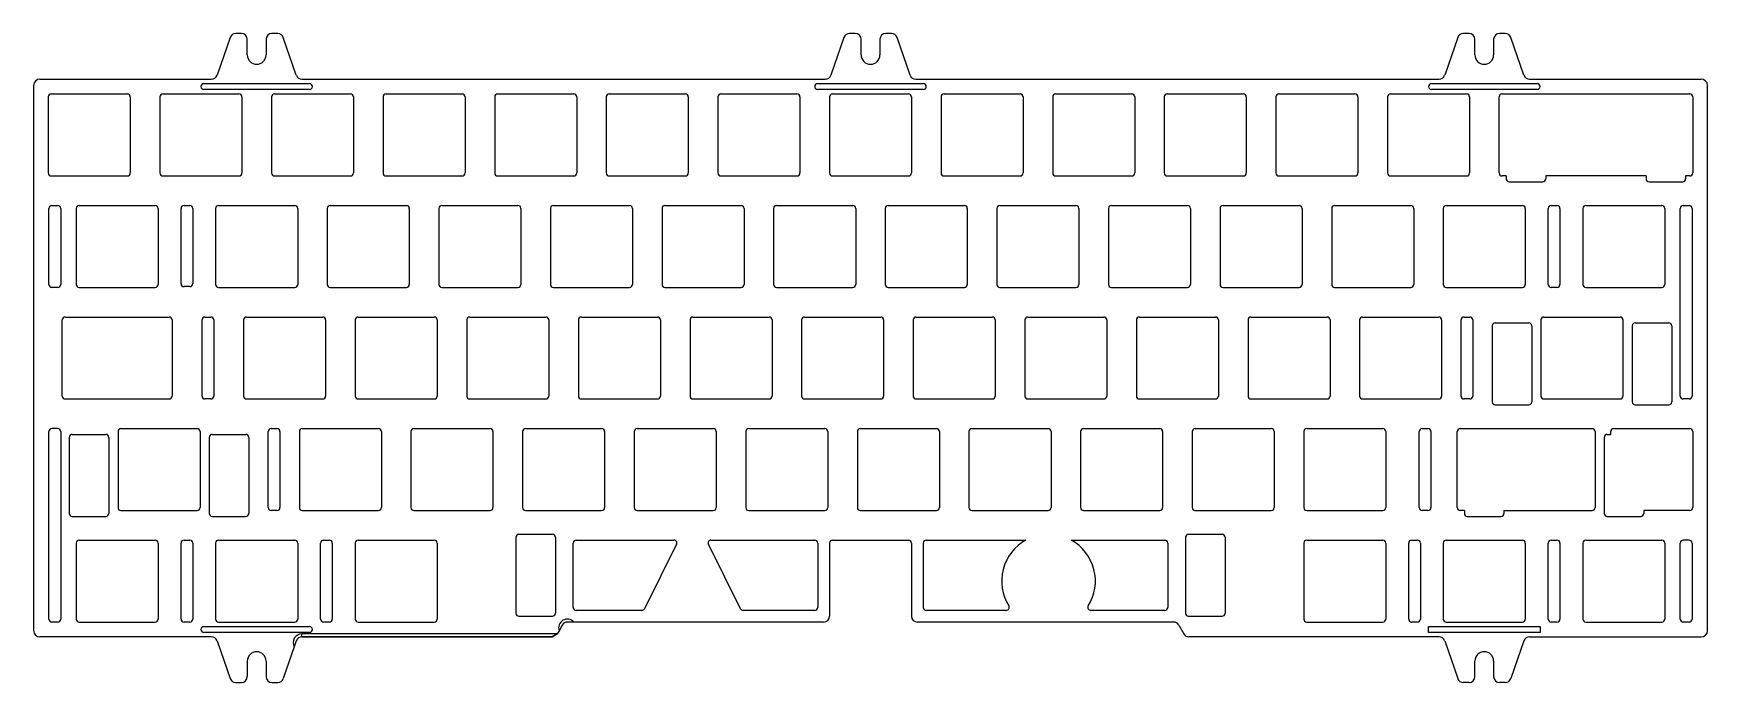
# Model space of a CAD drawing. Extents: x 5 to 291, y -3 to 108.
import ezdxf

# ---------------------------------------------------------------- set-up
doc = ezdxf.new("R2010")
doc.units = 0
doc.layers.get('0').update_dxf_attribs({"linetype": 'continuous'})

# ---------------------------------------------------------------- blocks, each defined once
blk = doc.blocks.new('FACEFEAT')
at = {"color": 0}
for p, q in [((38.66, 107.51), (36.43, 101.06)), ((40.59, 108.19), (39.61, 108.19)), ((41.59, 104.52), (41.59, 107.19)), ((44.79, 107.19), (44.79, 104.52)), ((46.78, 108.19), (45.79, 108.19)), ((49.96, 101.06), (47.73, 107.51)), ((143.44, 107.51), (141.2, 101.06)), ((145.37, 108.19), (144.38, 108.19)), ((146.37, 104.52), (146.37, 107.19)), ((149.57, 107.19), (149.57, 104.52)), ((151.56, 108.19), (150.57, 108.19)), ((154.74, 101.06), (152.5, 107.51)), ((248.21, 107.51), (245.98, 101.06)), ((250.14, 108.19), (249.16, 108.19)), ((251.14, 104.52), (251.14, 107.19)), ((254.34, 107.19), (254.34, 104.52)), ((256.33, 108.19), (255.34, 108.19)), ((259.51, 101.06), (257.28, 107.51)), ((6.17, 100.39), (35.48, 100.39)), ((50.91, 100.39), (140.26, 100.39)), ((155.68, 100.39), (245.03, 100.39)), ((260.46, 100.39), (289.77, 100.39)), ((5.09, 99.31), (5.09, 6.21)), ((7.62, 97.36), (7.62, 84.36)), ((8.12, 97.86), (21.12, 97.86)), ((21.62, 97.36), (21.62, 84.36)), ((26.67, 97.36), (26.67, 84.36)), ((27.17, 97.86), (40.17, 97.86)), ((34.17, 99.62), (52.22, 99.62)), ((52.22, 98.62), (34.17, 98.62)), ((40.67, 97.36), (40.67, 84.36)), ((45.72, 97.36), (45.72, 84.36)), ((46.22, 97.86), (59.22, 97.86)), ((59.72, 97.36), (59.72, 84.36)), ((64.77, 97.36), (64.77, 84.36)), ((65.27, 97.86), (78.27, 97.86)), ((78.77, 97.36), (78.77, 84.36)), ((83.82, 97.36), (83.82, 84.36)), ((84.32, 97.86), (97.32, 97.86)), ((97.82, 97.36), (97.82, 84.36)), ((102.87, 97.36), (102.87, 84.36)), ((103.37, 97.86), (116.37, 97.86)), ((116.87, 97.36), (116.87, 84.36)), ((121.92, 97.36), (121.92, 84.36)), ((122.42, 97.86), (135.42, 97.86)), ((135.92, 97.36), (135.92, 84.36)), ((138.94, 99.62), (156.99, 99.62)), ((156.99, 98.62), (138.94, 98.62)), ((140.97, 97.36), (140.97, 84.36)), ((141.47, 97.86), (154.47, 97.86)), ((154.97, 97.36), (154.97, 84.36)), ((160.02, 97.36), (160.02, 84.36)), ((160.52, 97.86), (173.52, 97.86)), ((174.02, 97.36), (174.02, 84.36)), ((179.07, 97.36), (179.07, 84.36)), ((179.57, 97.86), (192.57, 97.86)), ((193.07, 97.36), (193.07, 84.36)), ((198.12, 97.36), (198.12, 84.36)), ((198.62, 97.86), (211.62, 97.86)), ((212.12, 97.36), (212.12, 84.36)), ((217.17, 97.36), (217.17, 84.36)), ((217.67, 97.86), (230.67, 97.86)), ((231.17, 97.36), (231.17, 84.36)), ((236.22, 97.36), (236.22, 84.36)), ((236.72, 97.86), (249.72, 97.86)), ((243.72, 99.62), (261.77, 99.62)), ((261.77, 98.62), (243.72, 98.62)), ((250.22, 97.36), (250.22, 84.36)), ((255.27, 84.36), (255.27, 97.36)), ((255.77, 97.86), (287.82, 97.86)), ((288.32, 97.36), (288.32, 84.36)), ((290.84, 6.21), (290.84, 99.31)), ((8.12, 83.86), (21.12, 83.86)), ((27.17, 83.86), (40.17, 83.86)), ((46.22, 83.86), (59.22, 83.86)), ((65.27, 83.86), (78.27, 83.86)), ((84.32, 83.86), (97.32, 83.86)), ((103.37, 83.86), (116.37, 83.86)), ((122.42, 83.86), (135.42, 83.86)), ((141.47, 83.86), (154.47, 83.86)), ((160.52, 83.86), (173.52, 83.86)), ((179.57, 83.86), (192.57, 83.86)), ((198.62, 83.86), (211.62, 83.86)), ((217.67, 83.86), (230.67, 83.86)), ((236.72, 83.86), (249.72, 83.86)), ((256.48, 83.86), (255.77, 83.86)), ((256.48, 83.86), (256.48, 83.36)), ((280.36, 83.86), (263.23, 83.86)), ((263.23, 83.86), (263.23, 83.36)), ((280.36, 83.86), (280.36, 83.36)), ((287.82, 83.86), (287.11, 83.86)), ((287.11, 83.86), (287.11, 83.36)), ((256.98, 82.86), (262.73, 82.86)), ((280.86, 82.86), (286.61, 82.86)), ((7.74, 65.31), (7.74, 78.31)), ((8.24, 78.81), (9.24, 78.81)), ((9.74, 78.31), (9.74, 65.31)), ((12.38, 78.31), (12.38, 65.31)), ((12.88, 78.81), (25.88, 78.81)), ((26.38, 78.31), (26.38, 65.31)), ((30.29, 65.46), (30.29, 78.31)), ((30.79, 78.81), (31.79, 78.81)), ((32.29, 78.31), (32.29, 65.46)), ((36.19, 78.31), (36.19, 65.31)), ((36.69, 78.81), (49.69, 78.81)), ((50.19, 78.31), (50.19, 65.31)), ((55.24, 78.31), (55.24, 65.31)), ((55.74, 78.81), (68.74, 78.81)), ((69.24, 78.31), (69.24, 65.31)), ((74.29, 78.31), (74.29, 65.31)), ((74.79, 78.81), (87.79, 78.81)), ((88.29, 78.31), (88.29, 65.31)), ((93.34, 78.31), (93.34, 65.31)), ((93.84, 78.81), (106.84, 78.81)), ((107.34, 78.31), (107.34, 65.31)), ((112.39, 78.31), (112.39, 65.31)), ((112.89, 78.81), (125.89, 78.81)), ((126.39, 78.31), (126.39, 65.31)), ((131.44, 78.31), (131.44, 65.31)), ((131.94, 78.81), (144.94, 78.81)), ((145.44, 78.31), (145.44, 65.31)), ((150.49, 78.31), (150.49, 65.31)), ((150.99, 78.81), (163.99, 78.81)), ((164.49, 78.31), (164.49, 65.31)), ((169.54, 78.31), (169.54, 65.31)), ((170.04, 78.81), (183.04, 78.81)), ((183.54, 78.31), (183.54, 65.31)), ((188.59, 78.31), (188.59, 65.31)), ((189.09, 78.81), (202.09, 78.81)), ((202.59, 78.31), (202.59, 65.31)), ((207.64, 78.31), (207.64, 65.31)), ((208.14, 78.81), (221.14, 78.81)), ((221.64, 78.31), (221.64, 65.31)), ((226.69, 78.31), (226.69, 65.31)), ((227.19, 78.81), (240.19, 78.81)), ((240.69, 78.31), (240.69, 65.31)), ((245.74, 78.31), (245.74, 65.31)), ((246.24, 78.81), (259.24, 78.81)), ((259.74, 78.31), (259.74, 65.31)), ((263.65, 65.31), (263.65, 78.31)), ((264.15, 78.81), (265.15, 78.81)), ((265.65, 78.31), (265.65, 65.31)), ((269.56, 78.31), (269.56, 65.31)), ((270.06, 78.81), (283.06, 78.81)), ((283.56, 78.31), (283.56, 65.31)), ((286.2, 46.26), (286.2, 78.31)), ((286.7, 78.81), (287.7, 78.81)), ((288.2, 78.31), (288.2, 46.26)), ((9.24, 64.81), (8.24, 64.81)), ((12.88, 64.81), (25.88, 64.81)), ((31.79, 64.96), (30.79, 64.96)), ((36.69, 64.81), (49.69, 64.81)), ((55.74, 64.81), (68.74, 64.81)), ((74.79, 64.81), (87.79, 64.81)), ((93.84, 64.81), (106.84, 64.81)), ((112.89, 64.81), (125.89, 64.81)), ((131.94, 64.81), (144.94, 64.81)), ((150.99, 64.81), (163.99, 64.81)), ((170.04, 64.81), (183.04, 64.81)), ((189.09, 64.81), (202.09, 64.81)), ((208.14, 64.81), (221.14, 64.81)), ((227.19, 64.81), (240.19, 64.81)), ((246.24, 64.81), (259.24, 64.81)), ((265.15, 64.81), (264.15, 64.81)), ((270.06, 64.81), (283.06, 64.81)), ((10, 46.26), (10, 59.26)), ((10.5, 59.76), (28.26, 59.76)), ((28.76, 59.26), (28.76, 46.26)), ((33.86, 46.26), (33.86, 59.26)), ((34.36, 59.76), (35.36, 59.76)), ((35.86, 59.26), (35.86, 46.26)), ((40.96, 59.26), (40.96, 46.26)), ((41.46, 59.76), (54.46, 59.76)), ((54.96, 59.26), (54.96, 46.26)), ((60.01, 59.26), (60.01, 46.26)), ((60.51, 59.76), (73.51, 59.76)), ((74.01, 59.26), (74.01, 46.26)), ((79.06, 59.26), (79.06, 46.26)), ((79.56, 59.76), (92.56, 59.76)), ((93.06, 59.26), (93.06, 46.26)), ((98.11, 59.26), (98.11, 46.26)), ((98.61, 59.76), (111.61, 59.76)), ((112.11, 59.26), (112.11, 46.26)), ((117.16, 59.26), (117.16, 46.26)), ((117.66, 59.76), (130.66, 59.76)), ((131.16, 59.26), (131.16, 46.26)), ((136.21, 59.26), (136.21, 46.26)), ((136.71, 59.76), (149.71, 59.76)), ((150.21, 59.26), (150.21, 46.26)), ((155.26, 59.26), (155.26, 46.26)), ((155.76, 59.76), (168.76, 59.76)), ((169.26, 59.26), (169.26, 46.26)), ((174.31, 59.26), (174.31, 46.26)), ((174.81, 59.76), (187.81, 59.76)), ((188.31, 59.26), (188.31, 46.26)), ((193.36, 59.26), (193.36, 46.26)), ((193.86, 59.76), (206.86, 59.76)), ((207.36, 59.26), (207.36, 46.26)), ((212.41, 59.26), (212.41, 46.26)), ((212.91, 59.76), (225.91, 59.76)), ((226.41, 59.26), (226.41, 46.26)), ((231.46, 59.26), (231.46, 46.26)), ((231.96, 59.76), (244.96, 59.76)), ((245.46, 59.26), (245.46, 46.26)), ((248.78, 46.26), (248.78, 59.26)), ((249.28, 59.76), (250.28, 59.76)), ((250.78, 59.26), (250.78, 46.26)), ((254.1, 58.26), (254.1, 45.26)), ((254.6, 58.76), (260.35, 58.76)), ((260.85, 58.26), (260.85, 45.26)), ((262.41, 59.26), (262.41, 46.26)), ((262.91, 59.76), (275.91, 59.76)), ((276.41, 59.26), (276.41, 46.26)), ((277.98, 58.26), (277.98, 45.26)), ((278.48, 58.76), (284.23, 58.76)), ((284.73, 58.26), (284.73, 45.26)), ((10.5, 45.76), (28.26, 45.76)), ((35.36, 45.76), (34.36, 45.76)), ((41.46, 45.76), (54.46, 45.76)), ((60.51, 45.76), (73.51, 45.76)), ((79.56, 45.76), (92.56, 45.76)), ((98.61, 45.76), (111.61, 45.76)), ((117.66, 45.76), (130.66, 45.76)), ((136.71, 45.76), (149.71, 45.76)), ((155.76, 45.76), (168.76, 45.76)), ((174.81, 45.76), (187.81, 45.76)), ((193.86, 45.76), (206.86, 45.76)), ((212.91, 45.76), (225.91, 45.76)), ((231.96, 45.76), (244.96, 45.76)), ((250.28, 45.76), (249.28, 45.76)), ((262.91, 45.76), (275.91, 45.76)), ((287.7, 45.76), (286.7, 45.76)), ((254.6, 44.76), (260.35, 44.76)), ((278.48, 44.76), (284.23, 44.76)), ((7.74, 8.16), (7.74, 40.21)), ((9.24, 40.71), (8.24, 40.71)), ((9.74, 40.21), (9.74, 8.16)), ((19.53, 40.21), (19.53, 27.21)), ((20.03, 40.71), (33.03, 40.71)), ((33.53, 40.21), (33.53, 27.21)), ((45.16, 27.21), (45.16, 40.21)), ((45.66, 40.71), (46.66, 40.71)), ((47.16, 40.21), (47.16, 27.21)), ((50.48, 40.21), (50.48, 27.21)), ((50.98, 40.71), (63.98, 40.71)), ((64.48, 40.21), (64.48, 27.21)), ((69.53, 40.21), (69.53, 27.21)), ((70.03, 40.71), (83.03, 40.71)), ((83.53, 40.21), (83.53, 27.21)), ((88.58, 40.21), (88.58, 27.21)), ((89.08, 40.71), (102.08, 40.71)), ((102.58, 40.21), (102.58, 27.21)), ((107.63, 40.21), (107.63, 27.21)), ((108.13, 40.71), (121.13, 40.71)), ((121.63, 40.21), (121.63, 27.21)), ((126.68, 40.21), (126.68, 27.21)), ((127.18, 40.71), (140.18, 40.71)), ((140.68, 40.21), (140.68, 27.21)), ((145.73, 40.21), (145.73, 27.21)), ((146.23, 40.71), (159.23, 40.71)), ((159.73, 40.21), (159.73, 27.21)), ((164.78, 40.21), (164.78, 27.21)), ((165.28, 40.71), (178.28, 40.71)), ((178.78, 40.21), (178.78, 27.21)), ((183.83, 40.21), (183.83, 27.21)), ((184.33, 40.71), (197.33, 40.71)), ((197.83, 40.21), (197.83, 27.21)), ((202.88, 40.21), (202.88, 27.21)), ((203.38, 40.71), (216.38, 40.71)), ((216.88, 40.21), (216.88, 27.21)), ((221.93, 40.21), (221.93, 27.21)), ((222.43, 40.71), (235.43, 40.71)), ((235.93, 40.21), (235.93, 27.21)), ((241.63, 27.21), (241.63, 40.21)), ((242.13, 40.71), (243.13, 40.71)), ((243.63, 40.21), (243.63, 27.21)), ((248.13, 27.21), (248.13, 40.21)), ((248.63, 40.71), (271.15, 40.71)), ((271.65, 40.21), (271.65, 27.21)), ((274.32, 39.71), (274.32, 40.21)), ((274.82, 40.71), (287.82, 40.71)), ((288.32, 40.21), (288.32, 27.21)), ((11.21, 39.21), (11.21, 26.21)), ((11.71, 39.71), (17.46, 39.71)), ((17.96, 39.21), (17.96, 26.21)), ((35.09, 39.21), (35.09, 26.21)), ((35.59, 39.71), (41.34, 39.71)), ((41.84, 39.21), (41.84, 26.21)), ((273.21, 39.21), (273.21, 26.21)), ((273.71, 39.71), (274.32, 39.71)), ((20.03, 26.71), (33.03, 26.71)), ((46.66, 26.71), (45.66, 26.71)), ((50.98, 26.71), (63.98, 26.71)), ((70.03, 26.71), (83.03, 26.71)), ((89.08, 26.71), (102.08, 26.71)), ((108.13, 26.71), (121.13, 26.71)), ((127.18, 26.71), (140.18, 26.71)), ((146.23, 26.71), (159.23, 26.71)), ((165.28, 26.71), (178.28, 26.71)), ((184.33, 26.71), (197.33, 26.71)), ((203.38, 26.71), (216.38, 26.71)), ((222.43, 26.71), (235.43, 26.71)), ((243.13, 26.71), (242.13, 26.71)), ((249.34, 26.71), (248.63, 26.71)), ((249.34, 26.71), (249.34, 26.21)), ((256.09, 26.71), (271.15, 26.71)), ((256.09, 26.71), (256.09, 26.21)), ((287.82, 26.71), (279.96, 26.71)), ((279.96, 26.71), (279.96, 26.21)), ((11.71, 25.71), (17.46, 25.71)), ((35.59, 25.71), (41.34, 25.71)), ((249.84, 25.71), (255.59, 25.71)), ((273.71, 25.71), (279.46, 25.71)), ((12.38, 21.16), (12.38, 8.16)), ((12.88, 21.66), (25.88, 21.66)), ((26.38, 21.16), (26.38, 8.16)), ((30.29, 8.16), (30.29, 21.16)), ((30.79, 21.66), (31.79, 21.66)), ((32.29, 21.16), (32.29, 8.16)), ((36.19, 21.16), (36.19, 8.16)), ((36.69, 21.66), (49.69, 21.66)), ((50.19, 21.16), (50.19, 8.16)), ((54.1, 8.16), (54.1, 21.16)), ((54.6, 21.66), (55.6, 21.66)), ((56.1, 21.16), (56.1, 8.16)), ((60.01, 21.16), (60.01, 8.16)), ((60.51, 21.66), (73.51, 21.66)), ((74.01, 21.16), (74.01, 8.16)), ((87.44, 22.16), (87.44, 9.16)), ((87.94, 22.66), (93.69, 22.66)), ((94.19, 22.16), (94.19, 9.16)), ((97.23, 10.16), (97.23, 21.16)), ((97.73, 21.66), (114.42, 21.66)), ((114.87, 20.94), (109.37, 9.94)), ((125.8, 9.94), (120.3, 20.94)), ((120.74, 21.66), (138.47, 21.66)), ((138.97, 21.16), (138.97, 10.16)), ((140.97, 21.16), (140.97, 8.66)), ((141.47, 21.66), (154.47, 21.66)), ((154.97, 21.16), (154.97, 8.66)), ((156.97, 21.16), (156.97, 10.16)), ((157.47, 21.66), (174.48, 21.66)), ((182.23, 21.66), (198.21, 21.66)), ((198.71, 21.16), (198.71, 10.16)), ((201.74, 22.16), (201.74, 9.16)), ((202.24, 22.66), (207.99, 22.66)), ((208.49, 22.16), (208.49, 9.16)), ((221.93, 21.16), (221.93, 8.16)), ((222.43, 21.66), (235.43, 21.66)), ((235.93, 21.16), (235.93, 8.16)), ((239.84, 8.16), (239.84, 21.16)), ((240.34, 21.66), (241.34, 21.66)), ((241.84, 21.16), (241.84, 8.16)), ((245.74, 21.16), (245.74, 8.16)), ((246.24, 21.66), (259.24, 21.66)), ((259.74, 21.16), (259.74, 8.16)), ((263.65, 8.16), (263.65, 21.16)), ((264.15, 21.66), (265.15, 21.66)), ((265.65, 21.16), (265.65, 8.16)), ((269.56, 21.16), (269.56, 8.16)), ((270.06, 21.66), (283.06, 21.66)), ((283.56, 21.16), (283.56, 8.16)), ((286.2, 8.16), (286.2, 21.16)), ((287.7, 21.66), (286.7, 21.66)), ((288.2, 21.16), (288.2, 8.16)), ((87.94, 8.66), (93.69, 8.66)), ((108.92, 9.66), (97.73, 9.66)), ((138.47, 9.66), (126.24, 9.66)), ((171.15, 9.66), (157.47, 9.66)), ((198.21, 9.66), (185.57, 9.66)), ((202.24, 8.66), (207.99, 8.66)), ((9.24, 7.66), (8.24, 7.66)), ((12.88, 7.66), (25.88, 7.66)), ((31.79, 7.66), (30.79, 7.66)), ((34.17, 6.9), (52.22, 6.9)), ((52.22, 5.9), (34.17, 5.9)), ((36.69, 7.66), (49.69, 7.66)), ((55.6, 7.66), (54.6, 7.66)), ((60.51, 7.66), (73.51, 7.66)), ((94.8, 6.19), (94.48, 5.64)), ((139.97, 7.66), (97.35, 7.66)), ((199.71, 7.66), (155.97, 7.66)), ((200.58, 7.16), (201.46, 5.64)), ((222.43, 7.66), (235.43, 7.66)), ((241.34, 7.66), (240.34, 7.66)), ((243.22, 6.9), (262.27, 6.9)), ((243.22, 5.9), (243.22, 6.9)), ((262.27, 5.9), (243.22, 5.9)), ((246.24, 7.66), (259.24, 7.66)), ((262.27, 6.9), (262.27, 5.9)), ((265.15, 7.66), (264.15, 7.66)), ((270.06, 7.66), (283.06, 7.66)), ((287.7, 7.66), (286.7, 7.66)), ((35.48, 5.14), (6.17, 5.14)), ((36.43, 4.46), (38.66, -1.99)), ((49.6, 3.41), (47.73, -1.99)), ((94.48, 5.64), (50.91, 5.64)), ((50.91, 5.14), (93.62, 5.14)), ((93.62, 5.14), (50.91, 5.14)), ((245.03, 5.14), (202.32, 5.14)), ((245.98, 4.46), (248.21, -1.99)), ((259.51, 4.46), (257.28, -1.99)), ((260.46, 5.14), (289.77, 5.14)), ((41.59, 1), (41.59, -1.66)), ((44.79, 1), (44.79, -1.66)), ((251.14, -1.66), (251.14, 1)), ((254.34, 1), (254.34, -1.66)), ((39.61, -2.66), (40.59, -2.66)), ((45.79, -2.66), (46.78, -2.66)), ((250.14, -2.66), (249.16, -2.66)), ((256.33, -2.66), (255.34, -2.66))]:
    blk.add_line(p, q, dxfattribs=at)
for points in [[(95.36, 7.16), (94.8, 6.19)], [(97.35, 7.66), (96.23, 7.66)], [(49.96, 4.46), (49.6, 3.41)], [(50.91, 5.14), (50.91, 5.64)], [(94.48, 5.64), (93.62, 5.14)], [(93.62, 5.14), (94.48, 5.64)]]:
    blk.add_lwpolyline(points, dxfattribs=at)
for centre, radius, start, end in [((39.61, 107.19), 1, 90, 160.9077), ((40.59, 107.19), 1, 0, 90), ((45.79, 107.19), 1, 90, -180), ((46.78, 107.19), 1, 19.0923, 90), ((144.38, 107.19), 1, 90, 160.9077), ((145.37, 107.19), 1, 0, 90), ((150.57, 107.19), 1, 90, -180), ((151.56, 107.19), 1, 19.0923, 90), ((249.16, 107.19), 1, 90, 160.9077), ((250.14, 107.19), 1, 0, 90), ((255.34, 107.19), 1, 90, -180), ((256.33, 107.19), 1, 19.0923, 90), ((43.19, 104.52), 1.6, -180, 0), ((147.97, 104.52), 1.6, -180, 0), ((252.74, 104.52), 1.6, -180, 0), ((6.17, 99.31), 1.07, 90, -180), ((35.48, 101.39), 1, -90, -19.0923), ((50.91, 101.39), 1, -160.9077, -90), ((140.26, 101.39), 1, -90, -19.0923), ((155.68, 101.39), 1, -160.9077, -90), ((245.03, 101.39), 1, -90, -19.0923), ((260.46, 101.39), 1, -160.9077, -90), ((289.77, 99.31), 1.07, 0, 90), ((8.12, 97.36), 0.5, 90, -180), ((21.12, 97.36), 0.5, 0, 90), ((27.17, 97.36), 0.5, 90, -180), ((34.17, 99.12), 0.5, 90, -90), ((40.17, 97.36), 0.5, 0, 90), ((46.22, 97.36), 0.5, 90, -180), ((52.22, 99.12), 0.5, -90, 90), ((59.22, 97.36), 0.5, 0, 90), ((65.27, 97.36), 0.5, 90, -180), ((78.27, 97.36), 0.5, 0, 90), ((84.32, 97.36), 0.5, 90, -180), ((97.32, 97.36), 0.5, 0, 90), ((103.37, 97.36), 0.5, 90, -180), ((116.37, 97.36), 0.5, 0, 90), ((122.42, 97.36), 0.5, 90, -180), ((135.42, 97.36), 0.5, 0, 90), ((138.94, 99.12), 0.5, 90, -90), ((141.47, 97.36), 0.5, 90, -180), ((154.47, 97.36), 0.5, 0, 90), ((156.99, 99.12), 0.5, -90, 90), ((160.52, 97.36), 0.5, 90, -180), ((173.52, 97.36), 0.5, 0, 90), ((179.57, 97.36), 0.5, 90, -180), ((192.57, 97.36), 0.5, 0, 90), ((198.62, 97.36), 0.5, 90, -180), ((211.62, 97.36), 0.5, 0, 90), ((217.67, 97.36), 0.5, 90, -180), ((230.67, 97.36), 0.5, 0, 90), ((236.72, 97.36), 0.5, 90, -180), ((243.72, 99.12), 0.5, 90, -90), ((249.72, 97.36), 0.5, 0, 90), ((255.77, 97.36), 0.5, 90, -180), ((261.77, 99.12), 0.5, -90, 90), ((287.82, 97.36), 0.5, 0, 90), ((8.12, 84.36), 0.5, -180, -90), ((21.12, 84.36), 0.5, -90, 0), ((27.17, 84.36), 0.5, -180, -90), ((40.17, 84.36), 0.5, -90, 0), ((46.22, 84.36), 0.5, -180, -90), ((59.22, 84.36), 0.5, -90, 0), ((65.27, 84.36), 0.5, -180, -90), ((78.27, 84.36), 0.5, -90, 0), ((84.32, 84.36), 0.5, -180, -90), ((97.32, 84.36), 0.5, -90, 0), ((103.37, 84.36), 0.5, -180, -90), ((116.37, 84.36), 0.5, -90, 0), ((122.42, 84.36), 0.5, -180, -90), ((135.42, 84.36), 0.5, -90, 0), ((141.47, 84.36), 0.5, -180, -90), ((154.47, 84.36), 0.5, -90, 0), ((160.52, 84.36), 0.5, -180, -90), ((173.52, 84.36), 0.5, -90, 0), ((179.57, 84.36), 0.5, -180, -90), ((192.57, 84.36), 0.5, -90, 0), ((198.62, 84.36), 0.5, -180, -90), ((211.62, 84.36), 0.5, -90, 0), ((217.67, 84.36), 0.5, -180, -90), ((230.67, 84.36), 0.5, -90, 0), ((236.72, 84.36), 0.5, -180, -90), ((249.72, 84.36), 0.5, -90, 0), ((255.77, 84.36), 0.5, -180, -90), ((256.98, 83.36), 0.5, -180, -90), ((262.73, 83.36), 0.5, -90, 0), ((280.86, 83.36), 0.5, -180, -90), ((286.61, 83.36), 0.5, -90, 0), ((287.82, 84.36), 0.5, -90, 0), ((8.24, 78.31), 0.5, 90, -180), ((9.24, 78.31), 0.5, 0, 90), ((12.88, 78.31), 0.5, 90, -180), ((25.88, 78.31), 0.5, 0, 90), ((30.79, 78.31), 0.5, 90, -180), ((31.79, 78.31), 0.5, 0, 90), ((36.69, 78.31), 0.5, 90, -180), ((49.69, 78.31), 0.5, 0, 90), ((55.74, 78.31), 0.5, 90, -180), ((68.74, 78.31), 0.5, 0, 90), ((74.79, 78.31), 0.5, 90, -180), ((87.79, 78.31), 0.5, 0, 90), ((93.84, 78.31), 0.5, 90, -180), ((106.84, 78.31), 0.5, 0, 90), ((112.89, 78.31), 0.5, 90, -180), ((125.89, 78.31), 0.5, 0, 90), ((131.94, 78.31), 0.5, 90, -180), ((144.94, 78.31), 0.5, 0, 90), ((150.99, 78.31), 0.5, 90, -180), ((163.99, 78.31), 0.5, 0, 90), ((170.04, 78.31), 0.5, 90, -180), ((183.04, 78.31), 0.5, 0, 90), ((189.09, 78.31), 0.5, 90, -180), ((202.09, 78.31), 0.5, 0, 90), ((208.14, 78.31), 0.5, 90, -180), ((221.14, 78.31), 0.5, 0, 90), ((227.19, 78.31), 0.5, 90, -180), ((240.19, 78.31), 0.5, 0, 90), ((246.24, 78.31), 0.5, 90, -180), ((259.24, 78.31), 0.5, 0, 90), ((264.15, 78.31), 0.5, 90, -180), ((265.15, 78.31), 0.5, 0, 90), ((270.06, 78.31), 0.5, 90, -180), ((283.06, 78.31), 0.5, 0, 90), ((286.7, 78.31), 0.5, 90, -180), ((287.7, 78.31), 0.5, 0, 90), ((8.24, 65.31), 0.5, -180, -90), ((9.24, 65.31), 0.5, -90, 0), ((12.88, 65.31), 0.5, -180, -90), ((25.88, 65.31), 0.5, -90, 0), ((30.79, 65.46), 0.5, -180, -90), ((31.79, 65.46), 0.5, -90, 0), ((36.69, 65.31), 0.5, -180, -90), ((49.69, 65.31), 0.5, -90, 0), ((55.74, 65.31), 0.5, -180, -90), ((68.74, 65.31), 0.5, -90, 0), ((74.79, 65.31), 0.5, -180, -90), ((87.79, 65.31), 0.5, -90, 0), ((93.84, 65.31), 0.5, -180, -90), ((106.84, 65.31), 0.5, -90, 0), ((112.89, 65.31), 0.5, -180, -90), ((125.89, 65.31), 0.5, -90, 0), ((131.94, 65.31), 0.5, -180, -90), ((144.94, 65.31), 0.5, -90, 0), ((150.99, 65.31), 0.5, -180, -90), ((163.99, 65.31), 0.5, -90, 0), ((170.04, 65.31), 0.5, -180, -90), ((183.04, 65.31), 0.5, -90, 0), ((189.09, 65.31), 0.5, -180, -90), ((202.09, 65.31), 0.5, -90, 0), ((208.14, 65.31), 0.5, -180, -90), ((221.14, 65.31), 0.5, -90, 0), ((227.19, 65.31), 0.5, -180, -90), ((240.19, 65.31), 0.5, -90, 0), ((246.24, 65.31), 0.5, -180, -90), ((259.24, 65.31), 0.5, -90, 0), ((264.15, 65.31), 0.5, 180, -90), ((265.15, 65.31), 0.5, -90, 0), ((270.06, 65.31), 0.5, -180, -90), ((283.06, 65.31), 0.5, -90, 0), ((10.5, 59.26), 0.5, 90, -180), ((28.26, 59.26), 0.5, 0, 90), ((34.36, 59.26), 0.5, 90, -180), ((35.36, 59.26), 0.5, 0, 90), ((41.46, 59.26), 0.5, 90, -180), ((54.46, 59.26), 0.5, 0, 90), ((60.51, 59.26), 0.5, 90, -180), ((73.51, 59.26), 0.5, 0, 90), ((79.56, 59.26), 0.5, 90, -180), ((92.56, 59.26), 0.5, 0, 90), ((98.61, 59.26), 0.5, 90, -180), ((111.61, 59.26), 0.5, 0, 90), ((117.66, 59.26), 0.5, 90, -180), ((130.66, 59.26), 0.5, 0, 90), ((136.71, 59.26), 0.5, 90, -180), ((149.71, 59.26), 0.5, 0, 90), ((155.76, 59.26), 0.5, 90, -180), ((168.76, 59.26), 0.5, 0, 90), ((174.81, 59.26), 0.5, 90, -180), ((187.81, 59.26), 0.5, 0, 90), ((193.86, 59.26), 0.5, 90, -180), ((206.86, 59.26), 0.5, 0, 90), ((212.91, 59.26), 0.5, 90, -180), ((225.91, 59.26), 0.5, 0, 90), ((231.96, 59.26), 0.5, 90, -180), ((244.96, 59.26), 0.5, 0, 90), ((249.28, 59.26), 0.5, 90, -180), ((250.28, 59.26), 0.5, 0, 90), ((254.6, 58.26), 0.5, 90, -180), ((260.35, 58.26), 0.5, 0, 90), ((262.91, 59.26), 0.5, 90, -180), ((275.91, 59.26), 0.5, 0, 90), ((278.48, 58.26), 0.5, 90, -180), ((284.23, 58.26), 0.5, 0, 90), ((10.5, 46.26), 0.5, -180, -90), ((28.26, 46.26), 0.5, -90, 0), ((34.36, 46.26), 0.5, -180, -90), ((35.36, 46.26), 0.5, -90, 0), ((41.46, 46.26), 0.5, -180, -90), ((54.46, 46.26), 0.5, -90, 0), ((60.51, 46.26), 0.5, -180, -90), ((73.51, 46.26), 0.5, -90, 0), ((79.56, 46.26), 0.5, -180, -90), ((92.56, 46.26), 0.5, -90, 0), ((98.61, 46.26), 0.5, -180, -90), ((111.61, 46.26), 0.5, -90, 0), ((117.66, 46.26), 0.5, -180, -90), ((130.66, 46.26), 0.5, -90, 0), ((136.71, 46.26), 0.5, -180, -90), ((149.71, 46.26), 0.5, -90, 0), ((155.76, 46.26), 0.5, -180, -90), ((168.76, 46.26), 0.5, -90, 0), ((174.81, 46.26), 0.5, -180, -90), ((187.81, 46.26), 0.5, -90, 0), ((193.86, 46.26), 0.5, -180, -90), ((206.86, 46.26), 0.5, -90, 0), ((212.91, 46.26), 0.5, -180, -90), ((225.91, 46.26), 0.5, -90, 0), ((231.96, 46.26), 0.5, -180, -90), ((244.96, 46.26), 0.5, -90, 0), ((249.28, 46.26), 0.5, 180, -90), ((250.28, 46.26), 0.5, -90, 0), ((262.91, 46.26), 0.5, -180, -90), ((275.91, 46.26), 0.5, -90, 0), ((286.7, 46.26), 0.5, -180, -90), ((287.7, 46.26), 0.5, -90, 0), ((254.6, 45.26), 0.5, -180, -90), ((260.35, 45.26), 0.5, -90, 0), ((278.48, 45.26), 0.5, -180, -90), ((284.23, 45.26), 0.5, -90, 0), ((8.24, 40.21), 0.5, 90, -180), ((9.24, 40.21), 0.5, 0, 90), ((20.03, 40.21), 0.5, 90, -180), ((33.03, 40.21), 0.5, 0, 90), ((45.66, 40.21), 0.5, 90, -180), ((46.66, 40.21), 0.5, 0, 90), ((50.98, 40.21), 0.5, 90, -180), ((63.98, 40.21), 0.5, 0, 90), ((70.03, 40.21), 0.5, 90, -180), ((83.03, 40.21), 0.5, 0, 90), ((89.08, 40.21), 0.5, 90, -180), ((102.08, 40.21), 0.5, 0, 90), ((108.13, 40.21), 0.5, 90, -180), ((121.13, 40.21), 0.5, 0, 90), ((127.18, 40.21), 0.5, 90, -180), ((140.18, 40.21), 0.5, 0, 90), ((146.23, 40.21), 0.5, 90, -180), ((159.23, 40.21), 0.5, 0, 90), ((165.28, 40.21), 0.5, 90, -180), ((178.28, 40.21), 0.5, 0, 90), ((184.33, 40.21), 0.5, 90, -180), ((197.33, 40.21), 0.5, 0, 90), ((203.38, 40.21), 0.5, 90, -180), ((216.38, 40.21), 0.5, 0, 90), ((222.43, 40.21), 0.5, 90, -180), ((235.43, 40.21), 0.5, 0, 90), ((242.13, 40.21), 0.5, 90, -180), ((243.13, 40.21), 0.5, 0, 90), ((248.63, 40.21), 0.5, 90, -180), ((271.15, 40.21), 0.5, 0, 90), ((274.82, 40.21), 0.5, 90, -180), ((287.82, 40.21), 0.5, 0, 90), ((11.71, 39.21), 0.5, 90, -180), ((17.46, 39.21), 0.5, 0, 90), ((35.59, 39.21), 0.5, 90, -180), ((41.34, 39.21), 0.5, 0, 90), ((273.71, 39.21), 0.5, 90, -180), ((11.71, 26.21), 0.5, -180, -90), ((17.46, 26.21), 0.5, -90, 0), ((20.03, 27.21), 0.5, -180, -90), ((33.03, 27.21), 0.5, -90, 0), ((35.59, 26.21), 0.5, -180, -90), ((41.34, 26.21), 0.5, -90, 0), ((45.66, 27.21), 0.5, 180, -90), ((46.66, 27.21), 0.5, -90, 0), ((50.98, 27.21), 0.5, -180, -90), ((63.98, 27.21), 0.5, -90, 0), ((70.03, 27.21), 0.5, -180, -90), ((83.03, 27.21), 0.5, -90, 0), ((89.08, 27.21), 0.5, -180, -90), ((102.08, 27.21), 0.5, -90, 0), ((108.13, 27.21), 0.5, -180, -90), ((121.13, 27.21), 0.5, -90, 0), ((127.18, 27.21), 0.5, -180, -90), ((140.18, 27.21), 0.5, -90, 0), ((146.23, 27.21), 0.5, -180, -90), ((159.23, 27.21), 0.5, -90, 0), ((165.28, 27.21), 0.5, -180, -90), ((178.28, 27.21), 0.5, -90, 0), ((184.33, 27.21), 0.5, -180, -90), ((197.33, 27.21), 0.5, -90, 0), ((203.38, 27.21), 0.5, -180, -90), ((216.38, 27.21), 0.5, -90, 0), ((222.43, 27.21), 0.5, -180, -90), ((235.43, 27.21), 0.5, -90, 0), ((242.13, 27.21), 0.5, 180, -90), ((243.13, 27.21), 0.5, -90, 0), ((248.63, 27.21), 0.5, -180, -90), ((249.84, 26.21), 0.5, -180, -90), ((255.59, 26.21), 0.5, -90, 0), ((271.15, 27.21), 0.5, -90, 0), ((273.71, 26.21), 0.5, -180, -90), ((279.46, 26.21), 0.5, -90, 0), ((287.82, 27.21), 0.5, -90, 0), ((12.88, 21.16), 0.5, 90, -180), ((25.88, 21.16), 0.5, 0, 90), ((30.79, 21.16), 0.5, 90, -180), ((31.79, 21.16), 0.5, 0, 90), ((36.69, 21.16), 0.5, 90, -180), ((49.69, 21.16), 0.5, 0, 90), ((54.6, 21.16), 0.5, 90, -180), ((55.6, 21.16), 0.5, 0, 90), ((60.51, 21.16), 0.5, 90, -180), ((73.51, 21.16), 0.5, 0, 90), ((87.94, 22.16), 0.5, 90, -180), ((93.69, 22.16), 0.5, 0, 90), ((97.73, 21.16), 0.5, 90, -180), ((114.42, 21.16), 0.5, -26.5651, 90), ((120.74, 21.16), 0.5, 90, -153.4349), ((138.47, 21.16), 0.5, 0, 90), ((141.47, 21.16), 0.5, 90, -180), ((154.47, 21.16), 0.5, 0, 90), ((157.47, 21.16), 0.5, 90, -180), ((178.36, 14.66), 8, 118.955, -148.0343), ((178.36, 14.66), 8, -31.9657, 61.045), ((198.21, 21.16), 0.5, 0, 90), ((202.24, 22.16), 0.5, 90, -180), ((207.99, 22.16), 0.5, 0, 90), ((222.43, 21.16), 0.5, 90, -180), ((235.43, 21.16), 0.5, 0, 90), ((240.34, 21.16), 0.5, 90, -180), ((241.34, 21.16), 0.5, 0, 90), ((246.24, 21.16), 0.5, 90, -180), ((259.24, 21.16), 0.5, 0, 90), ((264.15, 21.16), 0.5, 90, -180), ((265.15, 21.16), 0.5, 0, 90), ((270.06, 21.16), 0.5, 90, -180), ((283.06, 21.16), 0.5, 0, 90), ((286.7, 21.16), 0.5, 90, -180), ((287.7, 21.16), 0.5, 0, 90), ((87.94, 9.16), 0.5, -180, -90), ((93.69, 9.16), 0.5, -90, 0), ((97.73, 10.16), 0.5, -180, -90), ((108.92, 10.16), 0.5, -90, -26.5651), ((126.24, 10.16), 0.5, -153.4349, -90), ((138.47, 10.16), 0.5, -90, 0), ((139.97, 8.66), 1, -90, 0), ((155.97, 8.66), 1, 180, -90), ((157.47, 10.16), 0.5, -180, -90), ((171.15, 10.16), 0.5, -90, 31.9657), ((185.57, 10.16), 0.5, 148.0343, -90), ((198.21, 10.16), 0.5, -90, 0), ((202.24, 9.16), 0.5, -180, -90), ((207.99, 9.16), 0.5, -90, 0), ((6.17, 6.21), 1.07, -180, -90), ((8.24, 8.16), 0.5, 180, -90), ((9.24, 8.16), 0.5, -90, 0), ((12.88, 8.16), 0.5, -180, -90), ((25.88, 8.16), 0.5, -90, 0), ((30.79, 8.16), 0.5, -180, -90), ((31.79, 8.16), 0.5, -90, 0), ((34.17, 6.4), 0.5, 90, -90), ((36.69, 8.16), 0.5, -180, -90), ((49.69, 8.16), 0.5, -90, 0), ((52.22, 6.4), 0.5, -90, 90), ((54.6, 8.16), 0.5, 180, -90), ((55.6, 8.16), 0.5, -90, 0), ((60.51, 8.16), 0.5, -180, -90), ((73.51, 8.16), 0.5, -90, 0), ((96.23, 6.66), 1.5, 41.8103, -161.8103), ((96.23, 6.66), 1, 90, 150), ((96.23, 6.66), 1, 90, 150), ((199.71, 6.66), 1, 30, 90), ((222.43, 8.16), 0.5, -180, -90), ((235.43, 8.16), 0.5, -90, 0), ((240.34, 8.16), 0.5, 180, -90), ((241.34, 8.16), 0.5, -90, 0), ((246.24, 8.16), 0.5, -180, -90), ((259.24, 8.16), 0.5, -90, 0), ((264.15, 8.16), 0.5, 180, -90), ((265.15, 8.16), 0.5, -90, 0), ((270.06, 8.16), 0.5, -180, -90), ((283.06, 8.16), 0.5, -90, 0), ((286.7, 8.16), 0.5, 180, -90), ((287.7, 8.16), 0.5, -90, 0), ((289.77, 6.21), 1.07, -90, 0), ((35.48, 4.14), 1, 19.0923, 90), ((50.91, 4.14), 1.5, 90, -150.9026), ((50.91, 4.14), 1, 90, 160.9077), ((50.91, 4.14), 1, 90, 160.9077), ((202.32, 6.14), 1, -150, -90), ((245.03, 4.14), 1, 19.0923, 90), ((260.46, 4.14), 1, 90, 160.9077), ((43.19, 1), 1.6, 0, -180), ((252.74, 1), 1.6, 0, -180), ((39.61, -1.66), 1, -160.9077, -90), ((40.59, -1.66), 1, -90, 0), ((45.79, -1.66), 1, 180, -90), ((46.78, -1.66), 1, -90, -19.0923), ((249.16, -1.66), 1, -160.9077, -90), ((250.14, -1.66), 1, -90, 0), ((255.34, -1.66), 1, 180, -90), ((256.33, -1.66), 1, -90, -19.0923)]:
    blk.add_arc(centre, radius, start, end, dxfattribs=at)

msp = doc.modelspace()

# ---------------------------------------------------------------- block references
at = {"color": 0}
msp.add_blockref('FACEFEAT', (0, 0), dxfattribs=at)

doc.saveas('drawing.dxf')
